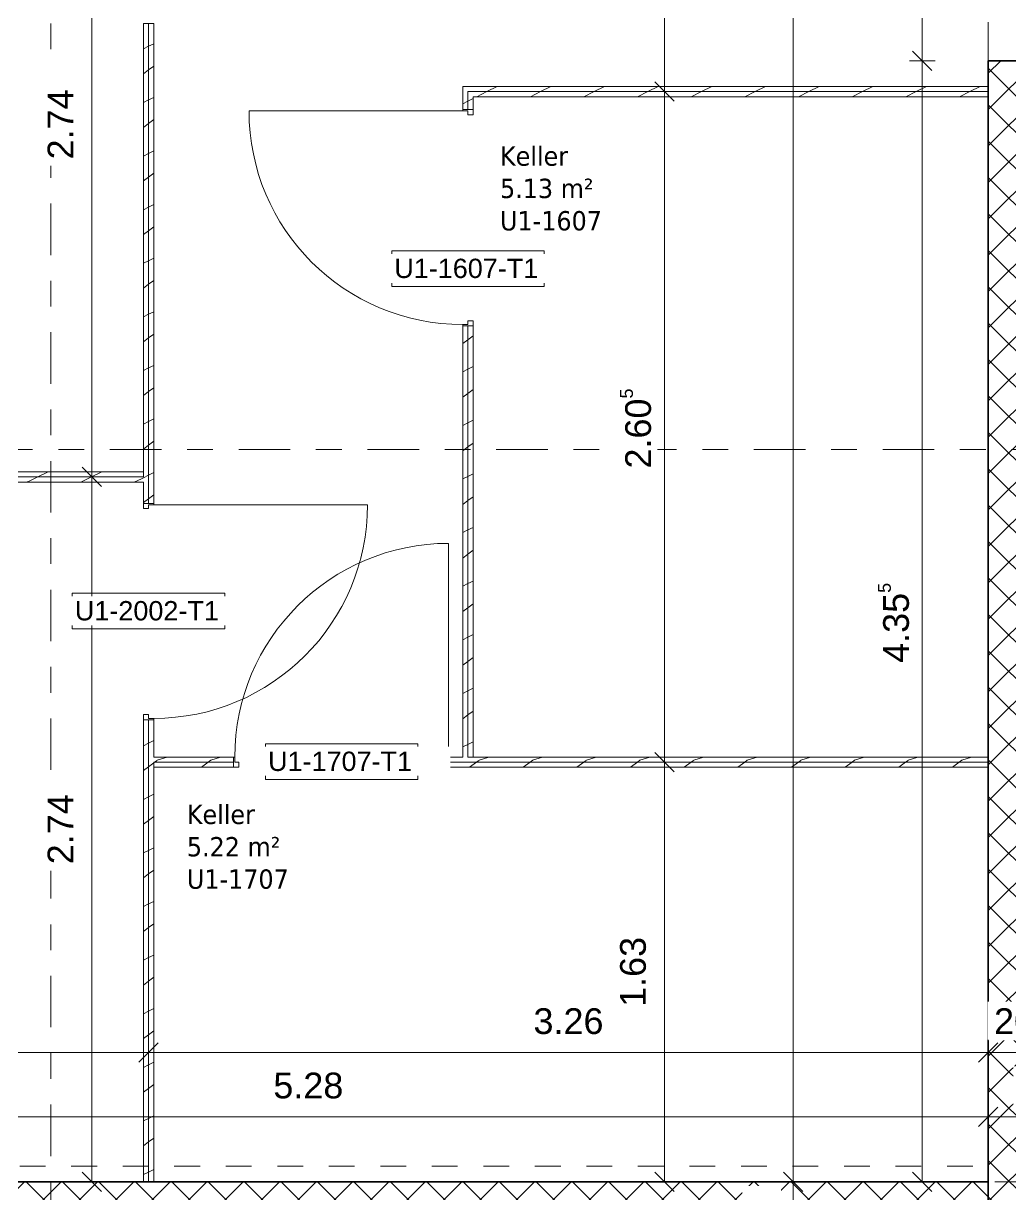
# Model space of a CAD drawing. Header units: metres. Extents: x -86 to 44, y -23 to 39.
# Drawn here: x -0.644 to 3.189, y -2.103 to 2.447 of the extents above; entities that cross this region are included whole.
import ezdxf

# ---------------------------------------------------------------- set-up
doc = ezdxf.new("R2010")
doc.units = ezdxf.units.M
for name, pattern in [('_Rasterlinie_', [0.375, 0.2, -0.05, 0.075, -0.05]), ('Grundrissdarstellung Sturz', [0.25, 0.15, -0.05, 0, -0.05]), ('Strichpunkt - Fein', [0.2, 0.1, -0.05, 0, -0.05])]:
    doc.linetypes.add(name, pattern=pattern)
for name, color, linetype, lineweight in [('A-____-____-DIMS', 7, 'Continuous', 5), ('A-____-____-DIMS-50', 7, 'Continuous', 5), ('A-AREA-____-IDEN', 7, 'Continuous', 5), ('A-DOOR-____-IDEN', 7, 'Continuous', 5), ('A-DOOR-____-OTLN', 7, 'Continuous', 9), ('A-DOOR-FRAM-MCUT', 7, 'Continuous', 9), ('A-DOOR-OPNG-OTLN', 7, 'Continuous', 9), ('A-FLOR-____-OVHD', 7, 'Strichpunkt - Fein', 9), ('A-WALL-____-MCUT', 7, 'Continuous', 35), ('A-WALL-____-PATT', 7, 'Continuous', 35), ('A-WALL-FNSH-MCUT', 7, 'Continuous', 35), ('S-GRID-____-OTLN', 7, 'Continuous', 5)]:
    doc.layers.add(name, color=color, linetype=linetype, lineweight=lineweight)
doc.styles.add('Arial_1', font='arial.ttf', dxfattribs={"height": 0.1})
doc.styles.add('Arial_2', font='arial.ttf', dxfattribs={"height": 0.075})
doc.styles.add('Verdana_3', font='verdana.ttf', dxfattribs={"width": 0.9, "height": 0.075})
doc.dimstyles.new('Arial_2_00mm_fein', dxfattribs={"dimscale": 0.3048, "dimtxt": 0.102026, "dimasz": 0.246063, "dimexe": 0.164042, "dimexo": 0.0625, "dimgap": 0.123031, "dimtad": 1, "dimdec": 1, "dimlfac": 100, "dimrnd": 0.5, "dimdsep": 46, "dimtxsty": 'Arial_1', "dimblk1": 'OBLIQUE', "dimblk2": 'OBLIQUE', "dimsah": 1, "dimcen": 0.09, "dimazin": 0, "dimtfac": 1, "dimtdec": 4, "dimtix": 1, "dimtmove": 0, "dimatfit": 3, "dimfxl": 0.164042, "dimfxlon": 1, "dimtvp": 1, "dimtfill": 1, "dimtolj": 1, "dimtzin": 0, "dimarcsym": 2})
doc.dimstyles.new('Arial_2_00mm_fein_2', dxfattribs={"dimscale": 0.3048, "dimtxt": 0.102026, "dimasz": 0.246063, "dimexe": 0.164042, "dimexo": 0.0625, "dimgap": 0.123031, "dimtad": 1, "dimrnd": 0.005, "dimzin": 0, "dimdsep": 46, "dimtxsty": 'Arial_1', "dimblk1": 'OBLIQUE', "dimblk2": 'OBLIQUE', "dimsah": 1, "dimcen": 0.09, "dimazin": 0, "dimtfac": 1, "dimtdec": 4, "dimtix": 1, "dimtmove": 0, "dimatfit": 3, "dimfxl": 0.164042, "dimfxlon": 1, "dimtvp": 1, "dimtfill": 1, "dimtolj": 1, "dimtzin": 0, "dimarcsym": 2})
doc.dimstyles.new('SUB_Rohbau_fein', dxfattribs={"dimscale": 0.3048, "dimtxt": 0.102026, "dimasz": 0.246063, "dimexe": 0.164042, "dimexo": 0.0625, "dimgap": 0.123031, "dimtad": 1, "dimdec": 1, "dimlfac": 100, "dimrnd": 0.5, "dimdsep": 46, "dimtxsty": 'Arial_1', "dimblk1": 'OBLIQUE', "dimblk2": 'OBLIQUE', "dimsah": 1, "dimcen": 0.09, "dimazin": 0, "dimtfac": 1, "dimtdec": 4, "dimtix": 1, "dimtmove": 0, "dimatfit": 3, "dimfxl": 0.164042, "dimfxlon": 1, "dimtvp": 1, "dimtfill": 1, "dimtolj": 1, "dimtzin": 0, "dimarcsym": 2})
doc.dimstyles.new('SUB_Rohbau_fein_1', dxfattribs={"dimscale": 0.3048, "dimtxt": 0.102026, "dimasz": 0.246063, "dimexe": 0.164042, "dimexo": 0.0625, "dimgap": 0.123031, "dimtad": 1, "dimrnd": 0.005, "dimzin": 0, "dimdsep": 46, "dimtxsty": 'Arial_1', "dimblk1": 'OBLIQUE', "dimblk2": 'OBLIQUE', "dimsah": 1, "dimcen": 0.09, "dimazin": 0, "dimtfac": 1, "dimtdec": 4, "dimtix": 1, "dimtmove": 0, "dimatfit": 3, "dimfxl": 0.164042, "dimfxlon": 1, "dimtvp": 1, "dimtfill": 1, "dimtolj": 1, "dimtzin": 0, "dimarcsym": 2})
doc.dimstyles.new('SUB_Rohbau_fein_8', dxfattribs={"dimscale": 0.3048, "dimtxt": 0.102026, "dimasz": 0.246063, "dimexe": 0.164042, "dimexo": 0.0625, "dimgap": 0.123031, "dimtad": 1, "dimdec": 1, "dimlfac": 100, "dimrnd": 0.5, "dimdsep": 46, "dimtxsty": 'Arial_1', "dimblk1": 'OBLIQUE', "dimblk2": 'OBLIQUE', "dimsah": 1, "dimcen": 0.09, "dimazin": 0, "dimtfac": 1, "dimtdec": 4, "dimtix": 1, "dimtmove": 0, "dimatfit": 3, "dimfxl": 0.164042, "dimfxlon": 1, "dimtvp": 1, "dimtfill": 1, "dimtolj": 1, "dimtzin": 0, "dimarcsym": 2})
doc.dimstyles.new('SUB_Rohbau_fein_9', dxfattribs={"dimscale": 0.3048, "dimtxt": 0.102026, "dimasz": 0.246063, "dimexe": 0.164042, "dimexo": 0.0625, "dimgap": 0.123031, "dimtad": 1, "dimrnd": 0.005, "dimzin": 0, "dimdsep": 46, "dimtxsty": 'Arial_1', "dimblk1": 'OBLIQUE', "dimblk2": 'OBLIQUE', "dimsah": 1, "dimcen": 0.09, "dimazin": 0, "dimtfac": 1, "dimtdec": 4, "dimtix": 1, "dimtmove": 0, "dimatfit": 3, "dimfxl": 0.164042, "dimfxlon": 1, "dimtvp": 1, "dimtfill": 1, "dimtolj": 1, "dimtzin": 0, "dimarcsym": 2})
pattern_1 = [(45, (0, 0), (-0.0707107, 0.0707107), []), (135, (0, 0), (-0.0707107, -0.0707107), [])]
pattern_2 = [(216.87, (0.0833, 0.20825), (0.62474926, 0.41650112), [0.10412, -0.93712]), (206.565, (0.20825, 0.14578), (-0.2082541, -0.2082493), [0.23283, -0.23283]), (198.435, (0.20825, 0.04165), (-0.41650024, -0.20824584), [0.13171, -0.52684])]

# ---------------------------------------------------------------- blocks, each defined once
blk = doc.blocks.new('TU Durchgang - Breite variabel - H_ 2100-32279008--01_UG_OK_FFB_AF')
at = {"layer": 'A-DOOR-____-OTLN', "linetype": 'Grundrissdarstellung Sturz'}
for p, q in [((-0.5, 0.2144), (0.5, 0.2144)), ((-0.5, -0.1856), (0.5, -0.1856))]:
    blk.add_line(p, q, dxfattribs=at)
blk = doc.blocks.new('TU DF 1 - Rahmenstock - stumpf einschlagend - 800x1900 Kellerabteil-41621819--01_UG_OK_FFB_AF')
at = {"layer": 'A-DOOR-FRAM-MCUT', "color": 253, "true_color": 0x999999}
for p, q in [((-0.415, 0.02), (-0.42, 0.02)), ((-0.42, 0.02), (-0.42, -0.02)), ((-0.415, 0), (-0.415, 0.02)), ((-0.4, 0), (-0.415, 0)), ((-0.4, -0.02), (-0.4, 0)), ((0.415, 0), (0.4, 0)), ((0.4, 0), (0.4, -0.02)), ((0.42, 0.02), (0.415, 0.02)), ((0.415, 0.02), (0.415, 0)), ((0.42, -0.02), (0.42, 0.02)), ((-0.42, -0.02), (-0.4, -0.02)), ((0.4, -0.02), (0.42, -0.02))]:
    blk.add_line(p, q, dxfattribs=at)
at = {"layer": 'A-DOOR-OPNG-OTLN', "color": 253, "true_color": 0x999999}
blk.add_line((0.415, 0.02), (0.415, 0.85), dxfattribs=at)
blk.add_arc((0.415, 0.02), 0.83, 90, 180, dxfattribs=at)
blk = doc.blocks.new('TU DF 1 - Rahmenstock - stumpf einschlagend - 800x1900 Kellerabteil-V77--01_UG_OK_FFB_AF')
at = {"layer": 'A-DOOR-FRAM-MCUT', "color": 253, "true_color": 0x999999}
for p, q in [((-0.415, 0.02), (-0.42, 0.02)), ((-0.42, 0.02), (-0.42, -0.02)), ((-0.415, 0), (-0.415, 0.02)), ((-0.4, 0), (-0.415, 0)), ((-0.4, -0.02), (-0.4, 0)), ((0.415, 0), (0.4, 0)), ((0.4, 0), (0.4, -0.02)), ((0.42, 0.02), (0.415, 0.02)), ((0.415, 0.02), (0.415, 0)), ((0.42, -0.02), (0.42, 0.02)), ((-0.42, -0.02), (-0.4, -0.02)), ((0.4, -0.02), (0.42, -0.02))]:
    blk.add_line(p, q, dxfattribs=at)
at = {"layer": 'A-DOOR-OPNG-OTLN', "color": 253, "true_color": 0x999999}
blk.add_line((0.415, 0.02), (0.415, 0.85), dxfattribs=at)
blk.add_arc((0.415, 0.02), 0.83, 90, 180, dxfattribs=at)
blk = doc.blocks.new('TU DF 1 - Rahmenstock - stumpf einschlagend - 800x1900 Kellerabteil-V76--01_UG_OK_FFB_AF')
at = {"layer": 'A-DOOR-FRAM-MCUT', "color": 253, "true_color": 0x999999}
for p, q in [((-0.42, 0.02), (-0.4, 0.02)), ((-0.42, -0.02), (-0.42, 0.02)), ((-0.4, 0.02), (-0.4, 0)), ((0.4, 0.02), (0.42, 0.02)), ((0.4, 0), (0.4, 0.02)), ((0.42, 0.02), (0.42, -0.02)), ((-0.415, -0.02), (-0.42, -0.02)), ((-0.415, 0), (-0.415, -0.02)), ((-0.4, 0), (-0.415, 0)), ((0.415, 0), (0.4, 0)), ((0.415, -0.02), (0.415, 0)), ((0.42, -0.02), (0.415, -0.02))]:
    blk.add_line(p, q, dxfattribs=at)
at = {"layer": 'A-DOOR-OPNG-OTLN', "color": 253, "true_color": 0x999999}
blk.add_line((0.415, -0.02), (0.415, -0.85), dxfattribs=at)
blk.add_arc((0.415, -0.02), 0.83, 180, 270, dxfattribs=at)
blk = doc.blocks.new('DIMBLOCK420--01_UG_OK_FFB_AF')
at = {"layer": 'A-____-____-DIMS-50'}
for p, q in [((-2.178, -1.8015), (-2.178, -1.7515)), ((-2.178, -1.8015), (-2.1405, -1.764)), ((3.102, -1.8015), (3.102, -1.7515)), ((3.102, -1.8015), (3.1395, -1.764)), ((-2.178, -1.8015), (-2.2155, -1.839)), ((-2.178, -1.8015), (3.102, -1.8015)), ((-2.178, -1.8015), (-2.178, -1.8515)), ((3.102, -1.8015), (3.0645, -1.839)), ((3.102, -1.8015), (3.102, -1.8515))]:
    blk.add_line(p, q, dxfattribs=at)
at = {"layer": 'A-____-____-DIMS-50', "color": 0, "insert": (0.3263, -1.6294), "char_height": 0.1, "width": 0.325653, "attachment_point": 1, "line_spacing_factor": 0.941778, "style": 'Arial_1', "bg_fill": 3, "box_fill_scale": 1.25, "bg_fill_color": 256, "bg_fill_true_color": 13158600, "bg_fill_transparency": 0}
blk.add_mtext('5.28', dxfattribs=at)
blk = doc.blocks.new('_Oblique')
at = {"color": 0, "linetype": 'ByBlock', "lineweight": -2}
blk.add_line((-0.5, -0.5), (0.5, 0.5), dxfattribs=at)
blk = doc.blocks.new('DIMBLOCK421--01_UG_OK_FFB_AF')
at = {"layer": 'A-____-____-DIMS-50'}
for p, q in [((3.102, -1.8015), (3.102, -1.7515)), ((3.102, -1.8015), (3.1395, -1.764)), ((3.502, -1.8015), (3.502, -1.7515)), ((3.502, -1.8015), (3.5395, -1.764)), ((3.102, -1.8015), (3.0645, -1.839)), ((3.102, -1.8015), (3.502, -1.8015)), ((3.102, -1.8015), (3.102, -1.8515)), ((3.502, -1.8015), (3.4645, -1.839)), ((3.502, -1.8015), (3.502, -1.8515))]:
    blk.add_line(p, q, dxfattribs=at)
at = {"layer": 'A-____-____-DIMS-50', "color": 0, "insert": (3.2244, -1.6294), "char_height": 0.1, "width": 0.186088, "attachment_point": 1, "line_spacing_factor": 0.941778, "style": 'Arial_1', "bg_fill": 3, "box_fill_scale": 1.25, "bg_fill_color": 256, "bg_fill_true_color": 13158600, "bg_fill_transparency": 0}
blk.add_mtext('40', dxfattribs=at)
blk = doc.blocks.new('DIMBLOCK491--01_UG_OK_FFB_AF')
at = {"layer": 'A-____-____-DIMS-50'}
for p, q in [((2.8458, 3.3016), (2.8083, 3.3391)), ((2.8458, 3.3016), (2.7958, 3.3016)), ((2.8458, 3.3016), (2.8458, 2.3016)), ((2.8458, 3.3016), (2.8833, 3.2641)), ((2.8458, 3.3016), (2.8958, 3.3016)), ((2.8458, 2.3016), (2.8083, 2.3391)), ((2.8458, 2.3016), (2.7958, 2.3016)), ((2.8458, 2.3016), (2.8833, 2.2641)), ((2.8458, 2.3016), (2.8958, 2.3016))]:
    blk.add_line(p, q, dxfattribs=at)
at = {"layer": 'A-____-____-DIMS-50', "color": 0, "insert": (2.6738, 2.6659), "char_height": 0.1, "width": 0.325653, "attachment_point": 1, "rotation": 90, "line_spacing_factor": 0.941778, "style": 'Arial_1', "bg_fill": 3, "box_fill_scale": 1.25, "bg_fill_color": 256, "bg_fill_true_color": 13158600, "bg_fill_transparency": 0}
blk.add_mtext('1.00', dxfattribs=at)
blk = doc.blocks.new('DIMBLOCK492--01_UG_OK_FFB_AF')
at = {"layer": 'A-____-____-DIMS-50'}
for p, q in [((2.8458, 2.3016), (2.8083, 2.3391)), ((2.8458, 2.3016), (2.7958, 2.3016)), ((2.8458, 2.3016), (2.8458, -2.0534)), ((2.8458, 2.3016), (2.8833, 2.2641)), ((2.8458, 2.3016), (2.8958, 2.3016)), ((2.8458, -2.0534), (2.8083, -2.0159)), ((2.8458, -2.0534), (2.7958, -2.0534)), ((2.8458, -2.0534), (2.8833, -2.0909)), ((2.8458, -2.0534), (2.8958, -2.0534))]:
    blk.add_line(p, q, dxfattribs=at)
at = {"layer": 'A-____-____-DIMS-50', "color": 0, "insert": (2.6738, -0.0376), "char_height": 0.1, "width": 0.388091, "attachment_point": 1, "rotation": 90, "line_spacing_factor": 0.941778, "style": 'Arial_1', "bg_fill": 3, "box_fill_scale": 1.25, "bg_fill_color": 256, "bg_fill_true_color": 13158600, "bg_fill_transparency": 0}
blk.add_mtext('4.35\\A2\\H0.5x;\\S5^  ;\\H2x;', dxfattribs=at)
blk = doc.blocks.new('DIMBLOCK495--01_UG_OK_FFB_AF')
at = {"layer": 'A-____-____-DIMS-50'}
for p, q in [((2.3445, 7.6016), (2.2945, 7.6016)), ((2.3445, 7.6016), (2.307, 7.6391)), ((2.3445, 7.6016), (2.3445, -2.0534)), ((2.3445, 7.6016), (2.382, 7.5641)), ((2.3445, 7.6016), (2.3945, 7.6016)), ((2.3445, -2.0534), (2.307, -2.0159)), ((2.3445, -2.0534), (2.2945, -2.0534)), ((2.3445, -2.0534), (2.382, -2.0909)), ((2.3445, -2.0534), (2.3945, -2.0534))]:
    blk.add_line(p, q, dxfattribs=at)
at = {"layer": 'A-____-____-DIMS-50', "color": 0, "insert": (2.1725, 2.6124), "char_height": 0.1, "width": 0.388091, "attachment_point": 1, "rotation": 90, "line_spacing_factor": 0.941778, "style": 'Arial_1', "bg_fill": 3, "box_fill_scale": 1.25, "bg_fill_color": 256, "bg_fill_true_color": 13158600, "bg_fill_transparency": 0}
blk.add_mtext('9.65\\A2\\H0.5x;\\S5^  ;\\H2x;', dxfattribs=at)
blk = doc.blocks.new('DIMBLOCK496--01_UG_OK_FFB_AF')
at = {"layer": 'A-____-____-DIMS-50'}
for p, q in [((2.3445, -2.0534), (2.307, -2.0159)), ((2.3445, -2.0534), (2.2945, -2.0534)), ((2.3445, -2.0534), (2.3445, -2.3534)), ((2.3445, -2.0534), (2.382, -2.0909)), ((2.3445, -2.0534), (2.3945, -2.0534)), ((2.3445, -2.3534), (2.307, -2.3159)), ((2.3445, -2.3534), (2.2945, -2.3534)), ((2.3445, -2.3534), (2.382, -2.3909)), ((2.3445, -2.3534), (2.3945, -2.3534))]:
    blk.add_line(p, q, dxfattribs=at)
at = {"layer": 'A-____-____-DIMS-50', "color": 0, "insert": (2.1725, -2.281), "char_height": 0.1, "width": 0.186088, "attachment_point": 1, "rotation": 90, "line_spacing_factor": 0.941778, "style": 'Arial_1', "bg_fill": 3, "box_fill_scale": 1.25, "bg_fill_color": 256, "bg_fill_true_color": 13158600, "bg_fill_transparency": 0}
blk.add_mtext('30', dxfattribs=at)
blk = doc.blocks.new('DIMBLOCK1471--01_UG_OK_FFB_AF')
at = {"layer": 'A-____-____-DIMS-50'}
for p, q in [((3.102, -1.5515), (3.102, -1.5015)), ((3.102, -1.5515), (3.1395, -1.514)), ((3.302, -1.5515), (3.302, -1.5015)), ((3.302, -1.5515), (3.3395, -1.514)), ((3.102, -1.5515), (3.0645, -1.589)), ((3.102, -1.5515), (3.302, -1.5515)), ((3.102, -1.5515), (3.102, -1.6015)), ((3.302, -1.5515), (3.2645, -1.589)), ((3.302, -1.5515), (3.302, -1.6015))]:
    blk.add_line(p, q, dxfattribs=at)
at = {"layer": 'A-____-____-DIMS-50', "color": 0, "insert": (3.1244, -1.3794), "char_height": 0.1, "width": 0.186088, "attachment_point": 1, "line_spacing_factor": 0.941778, "style": 'Arial_1', "bg_fill": 3, "box_fill_scale": 1.25, "bg_fill_color": 256, "bg_fill_true_color": 13158600, "bg_fill_transparency": 0}
blk.add_mtext('20', dxfattribs=at)
blk = doc.blocks.new('DIMBLOCK1840--01_UG_OK_FFB_AF')
at = {"layer": 'A-____-____-DIMS-50'}
for p, q in [((1.8445, 3.4216), (1.807, 3.4591)), ((1.8445, 3.4216), (1.7945, 3.4216)), ((1.8445, 3.4216), (1.8445, 2.1816)), ((1.8445, 3.4216), (1.882, 3.3841)), ((1.8445, 3.4216), (1.8945, 3.4216)), ((1.8445, 2.1816), (1.807, 2.2191)), ((1.8445, 2.1816), (1.7945, 2.1816)), ((1.8445, 2.1816), (1.882, 2.1441)), ((1.8445, 2.1816), (1.8945, 2.1816))]:
    blk.add_line(p, q, dxfattribs=at)
at = {"layer": 'A-____-____-DIMS-50', "color": 0, "insert": (1.6725, 2.6659), "char_height": 0.1, "width": 0.325653, "attachment_point": 1, "rotation": 90, "line_spacing_factor": 0.941778, "style": 'Arial_1', "bg_fill": 3, "box_fill_scale": 1.25, "bg_fill_color": 256, "bg_fill_true_color": 13158600, "bg_fill_transparency": 0}
blk.add_mtext('1.24', dxfattribs=at)
blk = doc.blocks.new('DIMBLOCK1841--01_UG_OK_FFB_AF')
at = {"layer": 'A-____-____-DIMS-50'}
for p, q in [((1.8445, 2.1816), (1.807, 2.2191)), ((1.8445, 2.1816), (1.7945, 2.1816)), ((1.8445, 2.1816), (1.8445, -0.4234)), ((1.8445, 2.1816), (1.882, 2.1441)), ((1.8445, 2.1816), (1.8945, 2.1816)), ((1.8445, -0.4234), (1.807, -0.3859)), ((1.8445, -0.4234), (1.7945, -0.4234)), ((1.8445, -0.4234), (1.882, -0.4609)), ((1.8445, -0.4234), (1.8945, -0.4234))]:
    blk.add_line(p, q, dxfattribs=at)
at = {"layer": 'A-____-____-DIMS-50', "color": 0, "insert": (1.6725, 0.7174), "char_height": 0.1, "width": 0.388091, "attachment_point": 1, "rotation": 90, "line_spacing_factor": 0.941778, "style": 'Arial_1', "bg_fill": 3, "box_fill_scale": 1.25, "bg_fill_color": 256, "bg_fill_true_color": 13158600, "bg_fill_transparency": 0}
blk.add_mtext('2.60\\A2\\H0.5x;\\S5^  ;\\H2x;', dxfattribs=at)
blk = doc.blocks.new('DIMBLOCK1842--01_UG_OK_FFB_AF')
at = {"layer": 'A-____-____-DIMS-50'}
for p, q in [((1.8445, -0.4234), (1.807, -0.3859)), ((1.8445, -0.4234), (1.7945, -0.4234)), ((1.8445, -0.4234), (1.8445, -2.0534)), ((1.8445, -0.4234), (1.882, -0.4609)), ((1.8445, -0.4234), (1.8945, -0.4234)), ((1.8445, -2.0534), (1.807, -2.0159)), ((1.8445, -2.0534), (1.7945, -2.0534)), ((1.8445, -2.0534), (1.882, -2.0909)), ((1.8445, -2.0534), (1.8945, -2.0534))]:
    blk.add_line(p, q, dxfattribs=at)
at = {"layer": 'A-____-____-DIMS-50', "color": 0, "insert": (1.6725, -1.3741), "char_height": 0.1, "width": 0.325653, "attachment_point": 1, "rotation": 90, "line_spacing_factor": 0.941778, "style": 'Arial_1', "bg_fill": 3, "box_fill_scale": 1.25, "bg_fill_color": 256, "bg_fill_true_color": 13158600, "bg_fill_transparency": 0}
blk.add_mtext('1.63', dxfattribs=at)
blk = doc.blocks.new('DIMBLOCK1846--01_UG_OK_FFB_AF')
at = {"layer": 'A-____-____-DIMS-50'}
for p, q in [((-0.378, 3.4232), (-0.4155, 3.4607)), ((-0.378, 3.4232), (-0.428, 3.4232)), ((-0.378, 3.4232), (-0.378, 0.6849)), ((-0.378, 3.4232), (-0.3405, 3.3857)), ((-0.378, 3.4232), (-0.328, 3.4232)), ((-0.378, 0.6849), (-0.428, 0.6849)), ((-0.378, 0.6849), (-0.4155, 0.7224)), ((-0.378, 0.6849), (-0.3405, 0.6474)), ((-0.378, 0.6849), (-0.328, 0.6849))]:
    blk.add_line(p, q, dxfattribs=at)
at = {"layer": 'A-____-____-DIMS-50', "color": 0, "insert": (-0.55, 1.9184), "char_height": 0.1, "width": 0.325653, "attachment_point": 1, "rotation": 90, "line_spacing_factor": 0.941778, "style": 'Arial_1', "bg_fill": 3, "box_fill_scale": 1.25, "bg_fill_color": 256, "bg_fill_true_color": 13158600, "bg_fill_transparency": 0}
blk.add_mtext('2.74', dxfattribs=at)
blk = doc.blocks.new('DIMBLOCK1847--01_UG_OK_FFB_AF')
at = {"layer": 'A-____-____-DIMS-50'}
for p, q in [((-0.378, 0.6849), (-0.428, 0.6849)), ((-0.378, 0.6849), (-0.4155, 0.7224)), ((-0.378, 0.6849), (-0.378, -2.0534)), ((-0.378, 0.6849), (-0.3405, 0.6474)), ((-0.378, 0.6849), (-0.328, 0.6849)), ((-0.378, -2.0534), (-0.4155, -2.0159)), ((-0.378, -2.0534), (-0.428, -2.0534)), ((-0.378, -2.0534), (-0.3405, -2.0909)), ((-0.378, -2.0534), (-0.328, -2.0534))]:
    blk.add_line(p, q, dxfattribs=at)
at = {"layer": 'A-____-____-DIMS-50', "color": 0, "insert": (-0.55, -0.82), "char_height": 0.1, "width": 0.325653, "attachment_point": 1, "rotation": 90, "line_spacing_factor": 0.941778, "style": 'Arial_1', "bg_fill": 3, "box_fill_scale": 1.25, "bg_fill_color": 256, "bg_fill_true_color": 13158600, "bg_fill_transparency": 0}
blk.add_mtext('2.74', dxfattribs=at)
blk = doc.blocks.new('DIMBLOCK1848--01_UG_OK_FFB_AF')
at = {"layer": 'A-____-____-DIMS-50'}
for p, q in [((-2.178, -1.5515), (-2.178, -1.5015)), ((-2.178, -1.5515), (-2.1405, -1.514)), ((-0.158, -1.5515), (-0.158, -1.5015)), ((-0.158, -1.5515), (-0.1205, -1.514)), ((-2.178, -1.5515), (-2.2155, -1.589)), ((-2.178, -1.5515), (-0.158, -1.5515)), ((-2.178, -1.5515), (-2.178, -1.6015)), ((-0.158, -1.5515), (-0.1955, -1.589)), ((-0.158, -1.5515), (-0.158, -1.6015))]:
    blk.add_line(p, q, dxfattribs=at)
at = {"layer": 'A-____-____-DIMS-50', "color": 0, "insert": (-1.3037, -1.3794), "char_height": 0.1, "width": 0.325653, "attachment_point": 1, "line_spacing_factor": 0.941778, "style": 'Arial_1', "bg_fill": 3, "box_fill_scale": 1.25, "bg_fill_color": 256, "bg_fill_true_color": 13158600, "bg_fill_transparency": 0}
blk.add_mtext('2.02', dxfattribs=at)
blk = doc.blocks.new('DIMBLOCK1849--01_UG_OK_FFB_AF')
at = {"layer": 'A-____-____-DIMS-50'}
for p, q in [((-0.158, -1.5515), (-0.158, -1.5015)), ((-0.158, -1.5515), (-0.1205, -1.514)), ((3.102, -1.5515), (3.102, -1.5015)), ((3.102, -1.5515), (3.1395, -1.514)), ((-0.158, -1.5515), (-0.1955, -1.589)), ((-0.158, -1.5515), (3.102, -1.5515)), ((-0.158, -1.5515), (-0.158, -1.6015)), ((3.102, -1.5515), (3.0645, -1.589)), ((3.102, -1.5515), (3.102, -1.6015))]:
    blk.add_line(p, q, dxfattribs=at)
at = {"layer": 'A-____-____-DIMS-50', "color": 0, "insert": (1.3363, -1.3794), "char_height": 0.1, "width": 0.325653, "attachment_point": 1, "line_spacing_factor": 0.941778, "style": 'Arial_1', "bg_fill": 3, "box_fill_scale": 1.25, "bg_fill_color": 256, "bg_fill_true_color": 13158600, "bg_fill_transparency": 0}
blk.add_mtext('3.26', dxfattribs=at)

msp = doc.modelspace()

# ---------------------------------------------------------------- hatches: boundary and pattern name
at = {"layer": 'A-WALL-____-PATT', "lineweight": 9}
h = msp.add_hatch(dxfattribs=at)
h.set_pattern_fill('FP_1', color=256, style=0, pattern_type=2)
h.set_pattern_definition(pattern_1)
h.paths.add_polyline_path([(3.2904, -2.3534), (3.502, -2.3534), (3.502, 2.3016), (3.102, 2.3016), (3.102, -2.3534)])
h.paths.add_polyline_path([(3.2904, 3.3016), (3.502, 3.3016), (3.502, 7.8016), (3.102, 7.8016), (3.102, 3.3016)])
at = {"layer": 'A-WALL-____-PATT', "lineweight": 9, "true_color": 0xc3b7ad}
h = msp.add_hatch(dxfattribs=at)
h.set_pattern_fill('FP_4', color=9, style=0, pattern_type=2)
h.set_pattern_definition(pattern_2)
h.paths.add_polyline_path([(-0.158, -2.0534), (-0.138, -2.0534), (-0.138, -0.2584), (-0.158, -0.2584), (-0.158, -2.0516)])
h.paths.add_polyline_path([(-0.158, 0.5816), (-0.138, 0.5816), (-0.138, 2.4466), (-0.158, 2.4466), (-0.158, 0.6649)])
h.paths.add_polyline_path([(-0.138, 3.2866), (-0.138, 3.4266), (-0.158, 3.4266), (-0.158, 3.2866), (-0.1484, 3.2866)])
h.paths.add_polyline_path([(-0.158, 4.2666), (-0.138, 4.2666), (-0.138, 6.2016), (-0.158, 6.2016), (-0.158, 4.7582)])
h = msp.add_hatch(dxfattribs=at)
h.set_pattern_fill('FP_4', color=9, style=0, pattern_type=2)
h.set_pattern_definition(pattern_2)
h.paths.add_polyline_path([(-0.158, -2.0534), (-0.158, -0.2584), (-0.178, -0.2584), (-0.178, -2.0534)])
h.paths.add_polyline_path([(-0.178, 0.5816), (-0.158, 0.5816), (-0.158, 2.4466), (-0.178, 2.4466), (-0.178, 0.6649)])
h.paths.add_polyline_path([(-0.178, 3.2866), (-0.158, 3.2866), (-0.158, 3.4266), (-0.178, 3.4266), (-0.178, 3.4016)])
h.paths.add_polyline_path([(-0.178, 4.2666), (-0.158, 4.2666), (-0.158, 6.1816), (-0.178, 6.1816), (-0.178, 4.7582)])
h = msp.add_hatch(dxfattribs=at)
h.set_pattern_fill('FP_4', color=9, style=0, pattern_type=2)
h.set_pattern_definition(pattern_2)
h.paths.add_polyline_path([(1.062, 2.1816), (3.102, 2.1816), (3.102, 2.2016), (1.062, 2.2016)])
h = msp.add_hatch(dxfattribs=at)
h.set_pattern_fill('FP_4', color=9, style=0, pattern_type=2)
h.set_pattern_definition(pattern_2)
h.paths.add_polyline_path([(1.082, -0.4034), (1.082, 1.2716), (1.062, 1.2716), (1.062, -0.4034)])
h.paths.add_polyline_path([(1.082, 2.1116), (1.082, 2.1816), (1.062, 2.1816), (1.062, 2.1116)])
h = msp.add_hatch(dxfattribs=at)
h.set_pattern_fill('FP_4', color=9, style=0, pattern_type=2)
h.set_pattern_definition(pattern_2)
h.paths.add_polyline_path([(3.102, 2.1616), (3.102, 2.1816), (1.082, 2.1816), (1.082, 2.1616), (2.9322, 2.1616)])
h = msp.add_hatch(dxfattribs=at)
h.set_pattern_fill('FP_4', color=9, style=0, pattern_type=2)
h.set_pattern_definition(pattern_2)
h.paths.add_polyline_path([(1.102, -0.4034), (1.102, 1.2716), (1.082, 1.2716), (1.082, -0.4034)])
h.paths.add_polyline_path([(1.082, 2.1116), (1.102, 2.1116), (1.102, 2.1616), (1.082, 2.1616)])
h = msp.add_hatch(dxfattribs=at)
h.set_pattern_fill('FP_4', color=9, style=0, pattern_type=2)
h.set_pattern_definition(pattern_2)
h.paths.add_polyline_path([(-2.178, 0.6849), (-0.178, 0.6849), (-0.178, 0.7049), (-2.178, 0.7049)])
h = msp.add_hatch(dxfattribs=at)
h.set_pattern_fill('FP_4', color=9, style=0, pattern_type=2)
h.set_pattern_definition(pattern_2)
h.paths.add_polyline_path([(-2.178, 0.6649), (-0.178, 0.6649), (-0.178, 0.6849), (-2.178, 0.6849)])
h = msp.add_hatch(dxfattribs=at)
h.set_pattern_fill('FP_4', color=9, style=0, pattern_type=2)
h.set_pattern_definition(pattern_2)
h.paths.add_polyline_path([(1.2672, -0.4234), (3.102, -0.4234), (3.102, -0.4034), (1.012, -0.4034), (1.012, -0.4234)])
h.paths.add_polyline_path([(0.172, -0.4234), (0.172, -0.4034), (-0.138, -0.4034), (-0.138, -0.4234), (0.0306, -0.4234)])
h = msp.add_hatch(dxfattribs=at)
h.set_pattern_fill('FP_4', color=9, style=0, pattern_type=2)
h.set_pattern_definition(pattern_2)
h.paths.add_polyline_path([(0.172, -0.4434), (0.172, -0.4234), (-0.138, -0.4234), (-0.138, -0.4434), (0.0051, -0.4434)])
h.paths.add_polyline_path([(2.302, -0.4434), (3.102, -0.4434), (3.102, -0.4234), (1.012, -0.4234), (1.012, -0.4434), (1.2672, -0.4434)])
at = {"layer": 'A-WALL-____-PATT', "lineweight": 9}
h = msp.add_hatch(dxfattribs=at)
h.set_pattern_fill('FP_1', color=256, style=0, pattern_type=2)
h.set_pattern_definition(pattern_1)
h.paths.add_polyline_path([(2.302, -2.3534), (3.102, -2.3534), (3.102, -2.0534), (-2.428, -2.0534), (-2.428, -2.3534), (1.2672, -2.3534)])

# ---------------------------------------------------------------- linework, layer by layer
at = {"layer": 'A-DOOR-____-IDEN', "flags": 128}
for points in [[(0.7859, 1.5634), (1.3779, 1.5634), (1.3779, 1.4244), (0.7859, 1.4244)], [(0.2959, -0.3516), (0.8879, -0.3516), (0.8879, -0.4906), (0.2959, -0.4906)]]:
    msp.add_lwpolyline(points, close=True, dxfattribs=at)
at = {"layer": 'A-FLOR-____-OVHD'}
for p, q in [((3.042, -1.9934), (-2.178, -1.9934)), ((11.227, -2.0534), (-26.968, -2.0534))]:
    msp.add_line(p, q, dxfattribs=at)
at = {"layer": 'A-WALL-____-MCUT', "color": 253, "lineweight": 9, "true_color": 0x999999}
for p, q in [((-0.158, 0.5816), (-0.158, 2.4466)), ((1.082, 2.1816), (3.102, 2.1816)), ((1.082, 2.1116), (1.082, 2.1816)), ((1.082, -0.4034), (1.082, 1.2716)), ((-2.178, 0.6849), (-0.178, 0.6849)), ((-0.178, 0.6849), (-0.178, 0.7049)), ((-0.158, -2.0534), (-0.158, -0.2584)), ((1.102, -0.4034), (1.082, -0.4034)), ((-0.138, -0.4234), (0.172, -0.4234)), ((-0.138, -0.4234), (-0.138, -0.4434)), ((1.012, -0.4234), (3.102, -0.4234))]:
    msp.add_line(p, q, dxfattribs=at)
at = {"layer": 'A-WALL-____-MCUT'}
for p, q in [((3.502, 2.3016), (3.102, 2.3016)), ((3.102, -2.3534), (3.102, 2.3016)), ((-2.478, -2.0534), (3.102, -2.0534))]:
    msp.add_line(p, q, dxfattribs=at)
at = {"layer": 'A-WALL-FNSH-MCUT', "color": 253, "lineweight": 9, "true_color": 0x999999}
for p, q in [((-0.178, 2.4466), (-0.178, 0.7049)), ((-0.138, 2.4466), (-0.178, 2.4466)), ((-0.138, 0.5816), (-0.138, 2.4466)), ((3.102, 2.2016), (1.062, 2.2016)), ((1.062, 2.2016), (1.062, 2.1116)), ((1.102, 2.1616), (3.102, 2.1616)), ((1.102, 2.1116), (1.102, 2.1616)), ((1.062, 2.1116), (1.102, 2.1116)), ((1.062, 1.2716), (1.062, -0.4034)), ((1.102, 1.2716), (1.062, 1.2716)), ((1.102, -0.4034), (1.102, 1.2716)), ((-0.178, 0.7049), (-2.178, 0.7049)), ((-2.178, 0.6649), (-0.178, 0.6649)), ((-0.178, 0.6649), (-0.178, 0.5816)), ((-0.178, 0.5816), (-0.138, 0.5816)), ((-0.178, -0.2584), (-0.178, -2.0534)), ((-0.138, -0.2584), (-0.178, -0.2584)), ((-0.138, -0.4034), (-0.138, -0.2584)), ((0.172, -0.4034), (-0.138, -0.4034)), ((0.172, -0.4434), (0.172, -0.4034)), ((1.062, -0.4034), (1.012, -0.4034)), ((1.012, -0.4034), (1.012, -0.4434)), ((3.102, -0.4034), (1.102, -0.4034)), ((-0.138, -0.4434), (0.172, -0.4434)), ((-0.138, -2.0534), (-0.138, -0.4434)), ((1.012, -0.4434), (3.102, -0.4434))]:
    msp.add_line(p, q, dxfattribs=at)
at = {"layer": 'S-GRID-____-OTLN', "color": 8, "linetype": '_Rasterlinie_', "true_color": 0x808080}
for p, q in [((-0.538, -3.9534), (-0.538, 34.9016)), ((-34.308, 0.7916), (27.9515, 0.7916))]:
    msp.add_line(p, q, dxfattribs=at)

# ---------------------------------------------------------------- block references
at = {"layer": 'A-DOOR-____-OTLN', "rotation": 90}
msp.add_blockref('TU Durchgang - Breite variabel - H_ 2100-32279008--01_UG_OK_FFB_AF', (3.3164, 2.8016), dxfattribs=at)
at = {"layer": 'A-DOOR-____-OTLN', "color": 253, "true_color": 0x999999, "rotation": 90.00000000000007}
for name, p in [('TU DF 1 - Rahmenstock - stumpf einschlagend - 800x1900 Kellerabteil-41621819--01_UG_OK_FFB_AF', (1.082, 1.6916)), ('TU DF 1 - Rahmenstock - stumpf einschlagend - 800x1900 Kellerabteil-V76--01_UG_OK_FFB_AF', (-0.158, 0.1616))]:
    msp.add_blockref(name, p, dxfattribs=at)
at = {"layer": 'A-DOOR-____-OTLN', "color": 253, "true_color": 0x999999}
msp.add_blockref('TU DF 1 - Rahmenstock - stumpf einschlagend - 800x1900 Kellerabteil-V77--01_UG_OK_FFB_AF', (0.592, -0.4234), dxfattribs=at)

# ---------------------------------------------------------------- texts
at = {"layer": 'A-AREA-____-IDEN', "color": 8, "true_color": 0x808080, "char_height": 0.075, "attachment_point": 1, "style": 'Verdana_3'}
for s, insert, width in [('Keller', (1.2064, 1.9688), 0.331899), ('5.13 m²', (1.2064, 1.8432), 0.472595), ('U1-1607', (1.2064, 1.7175), 0.497848), ('Keller', (-0.0094, -0.5886), 0.331899), ('5.22 m²', (-0.0094, -0.7143), 0.472595), ('U1-1707', (-0.0094, -0.84), 0.497848)]:
    msp.add_mtext(s, dxfattribs=dict(at, insert=insert, width=width))

# ---------------------------------------------------------------- dimensions: what is measured, and where the dimension line sits
at = {"layer": 'A-____-____-DIMS'}
dim = msp.add_linear_dim(base=(2.8458, 2.3016), p1=(2.8958, 3.3016), p2=(2.8958, 2.3016), angle=90, dimstyle='SUB_Rohbau_fein', override={"dimpost": '<>', "dimfxl": 1}, dxfattribs=at)
dim.commit()
dim.dimension.update_dxf_attribs({"geometry": 'DIMBLOCK491--01_UG_OK_FFB_AF', "text_midpoint": (2.7572, 2.8016)})

# ---------------------------------------------------------------- next in the draw order: texts
at = {"layer": 'A-DOOR-____-IDEN', "char_height": 0.075, "width": 0.689451, "attachment_point": 1, "style": 'Arial_2', "bg_fill": 3, "box_fill_scale": 1.25, "bg_fill_color": 256, "bg_fill_true_color": 13158600, "bg_fill_transparency": 0}
for s, insert in [('U1-1607-T1', (0.7959, 1.5325)), ('U1-1707-T1', (0.3059, -0.3825))]:
    msp.add_mtext(s, dxfattribs=dict(at, insert=insert))

# ---------------------------------------------------------------- next in the draw order: dimensions: what is measured, and where the dimension line sits
at = {"layer": 'A-____-____-DIMS'}
for base, p1, p2, override, picture, middle in [((-0.378, 0.6849), (-0.328, 3.4232), (-0.328, 0.6849), {"dimpost": '<>', "dimfxl": 2.738333}, 'DIMBLOCK1846--01_UG_OK_FFB_AF', (-0.4657, 2.0541)), ((1.8445, 2.1816), (1.8945, 3.4216), (1.8945, 2.1816), {"dimpost": '<>', "dimfxl": 1.24}, 'DIMBLOCK1840--01_UG_OK_FFB_AF', (1.7568, 2.8016))]:
    dim = msp.add_linear_dim(base=base, p1=p1, p2=p2, angle=90, dimstyle='SUB_Rohbau_fein_9', override=override, dxfattribs=at)
    dim.commit()
    dim.dimension.update_dxf_attribs({"geometry": picture, "text_midpoint": middle})
dim = msp.add_linear_dim(base=(3.102, -1.8015), p1=(-2.178, -1.7515), p2=(3.102, -1.7515), dimstyle='Arial_2_00mm_fein_2', override={"dimpost": '<>', "dimfxl": 5.28}, dxfattribs=at)
dim.commit()
dim.dimension.update_dxf_attribs({"geometry": 'DIMBLOCK420--01_UG_OK_FFB_AF', "text_midpoint": (0.462, -1.7129)})

# ---------------------------------------------------------------- next in the draw order: dimensions: what is measured, and where the dimension line sits
for base, p1, p2, text, dimstyle, override, picture, middle in [((2.3445, -2.0534), (2.3945, 7.6016), (2.3945, -2.0534), '\\A1;9.65\\Q;{\\A1;{\\H0.5x;\\S5^ ;}}', 'SUB_Rohbau_fein_1', {"dimpost": '<>', "dimfxl": 9.655}, 'DIMBLOCK495--01_UG_OK_FFB_AF', (2.256, 2.7741)), ((2.8458, -2.0534), (2.8958, 2.3016), (2.8958, -2.0534), '\\A1;4.35\\Q;{\\A1;{\\H0.5x;\\S5^ ;}}', 'SUB_Rohbau_fein_1', {"dimpost": '<>', "dimfxl": 4.355}, 'DIMBLOCK492--01_UG_OK_FFB_AF', (2.7572, 0.1241)), ((1.8445, -0.4234), (1.8945, 2.1816), (1.8945, -0.4234), '\\A1;2.60\\Q;{\\A1;{\\H0.5x;\\S5^ ;}}', 'SUB_Rohbau_fein_9', {"dimpost": '<>', "dimfxl": 2.605}, 'DIMBLOCK1841--01_UG_OK_FFB_AF', (1.756, 0.8791))]:
    dim = msp.add_linear_dim(base=base, p1=p1, p2=p2, angle=90, text=text, dimstyle=dimstyle, override=override, dxfattribs=at)
    dim.commit()
    dim.dimension.update_dxf_attribs({"geometry": picture, "text_midpoint": middle})
dim = msp.add_linear_dim(base=(-0.378, -2.0534), p1=(-0.328, 0.6849), p2=(-0.328, -2.0534), angle=90, dimstyle='SUB_Rohbau_fein_9', override={"dimpost": '<>', "dimfxl": 2.738333}, dxfattribs=at)
dim.commit()
dim.dimension.update_dxf_attribs({"geometry": 'DIMBLOCK1847--01_UG_OK_FFB_AF', "text_midpoint": (-0.4657, -0.6843)})
dim = msp.add_linear_dim(base=(3.502, -1.8015), p1=(3.102, -1.7515), p2=(3.502, -1.7515), dimstyle='Arial_2_00mm_fein', override={"dimpost": '<>', "dimfxl": 0.4}, dxfattribs=at)
dim.commit()
dim.dimension.update_dxf_attribs({"geometry": 'DIMBLOCK421--01_UG_OK_FFB_AF', "text_midpoint": (3.302, -1.7129)})

# ---------------------------------------------------------------- next in the draw order: linework, layer by layer
at = {"layer": 'A-DOOR-____-IDEN', "flags": 128}
msp.add_lwpolyline([(-0.4541, 0.2334), (0.1379, 0.2334), (0.1379, 0.0944), (-0.4541, 0.0944)], close=True, dxfattribs=at)

# ---------------------------------------------------------------- next in the draw order: dimensions: what is measured, and where the dimension line sits
at = {"layer": 'A-____-____-DIMS'}
for base, p1, p2, dimstyle, override, picture, middle in [((1.8445, -2.0534), (1.8945, -0.4234), (1.8945, -2.0534), 'SUB_Rohbau_fein_9', {"dimpost": '<>', "dimfxl": 1.63}, 'DIMBLOCK1842--01_UG_OK_FFB_AF', (1.7559, -1.2384)), ((2.3445, -2.3534), (2.3945, -2.0534), (2.3945, -2.3534), 'SUB_Rohbau_fein', {"dimpost": '<>', "dimfxl": 0.3}, 'DIMBLOCK496--01_UG_OK_FFB_AF', (2.2559, -2.2034))]:
    dim = msp.add_linear_dim(base=base, p1=p1, p2=p2, angle=90, dimstyle=dimstyle, override=override, dxfattribs=at)
    dim.commit()
    dim.dimension.update_dxf_attribs({"geometry": picture, "text_midpoint": middle})
for base, p1, p2, dimstyle, override, picture, middle in [((-0.158, -1.5515), (-2.178, -1.5015), (-0.158, -1.5015), 'SUB_Rohbau_fein_9', {"dimpost": '<>', "dimfxl": 2.02}, 'DIMBLOCK1848--01_UG_OK_FFB_AF', (-1.168, -1.4629)), ((3.302, -1.5515), (3.102, -1.5015), (3.302, -1.5015), 'SUB_Rohbau_fein_8', {"dimpost": '<>', "dimfxl": 0.2}, 'DIMBLOCK1471--01_UG_OK_FFB_AF', (3.202, -1.4629))]:
    dim = msp.add_linear_dim(base=base, p1=p1, p2=p2, dimstyle=dimstyle, override=override, dxfattribs=at)
    dim.commit()
    dim.dimension.update_dxf_attribs({"geometry": picture, "text_midpoint": middle})

# ---------------------------------------------------------------- next in the draw order: texts
at = {"layer": 'A-DOOR-____-IDEN', "insert": (-0.4441, 0.2025), "char_height": 0.075, "width": 0.689451, "attachment_point": 1, "style": 'Arial_2', "bg_fill": 3, "box_fill_scale": 1.25, "bg_fill_color": 256, "bg_fill_true_color": 13158600, "bg_fill_transparency": 0}
msp.add_mtext('U1-2002-T1', dxfattribs=at)

# ---------------------------------------------------------------- next in the draw order: dimensions: what is measured, and where the dimension line sits
at = {"layer": 'A-____-____-DIMS'}
dim = msp.add_linear_dim(base=(3.102, -1.5515), p1=(-0.158, -1.5015), p2=(3.102, -1.5015), dimstyle='SUB_Rohbau_fein_9', override={"dimpost": '<>', "dimfxl": 3.26}, dxfattribs=at)
dim.commit()
dim.dimension.update_dxf_attribs({"geometry": 'DIMBLOCK1849--01_UG_OK_FFB_AF', "text_midpoint": (1.472, -1.4629)})

doc.saveas('drawing.dxf')
